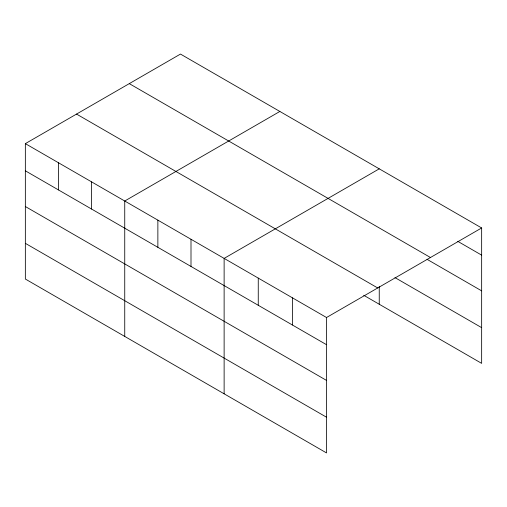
<?xml version="1.0" encoding="UTF-8"?>
<svg xmlns="http://www.w3.org/2000/svg" width="507" height="507" viewBox="0 0 507 507"><rect width="100%" height="100%" fill="white"/><g stroke="black" fill="none" stroke-linecap="round" stroke-linejoin="round"><path stroke-width="0.76" d="M25.35 143.633L326.527 317.515L326.527 452.928L25.35 279.04L25.35 143.633L180.473 54.072L481.65 227.96L481.65 363.367L363.696 295.27M279.864 111.458L124.741 201.013L124.741 336.426M379.249 168.837L224.126 258.399L224.126 393.806M326.527 317.515L481.65 227.96M457.758 241.338L481.65 255.135M129.285 83.63L430.462 257.512M427.04 259.318L481.65 290.853M394.953 277.595L481.65 327.649M76.538 114.081L377.715 287.963M25.35 170.808L326.527 344.697M25.35 206.526L326.527 380.408M25.35 243.328L326.527 417.21M379.249 286.385L379.249 304.244M292.393 297.812L292.393 324.987M258.259 278.102L258.259 305.277M191 239.272L191 266.448M157.867 220.146L157.867 247.321M91.609 181.886L91.609 209.068M58.482 162.76L58.482 189.941"/></g></svg>
